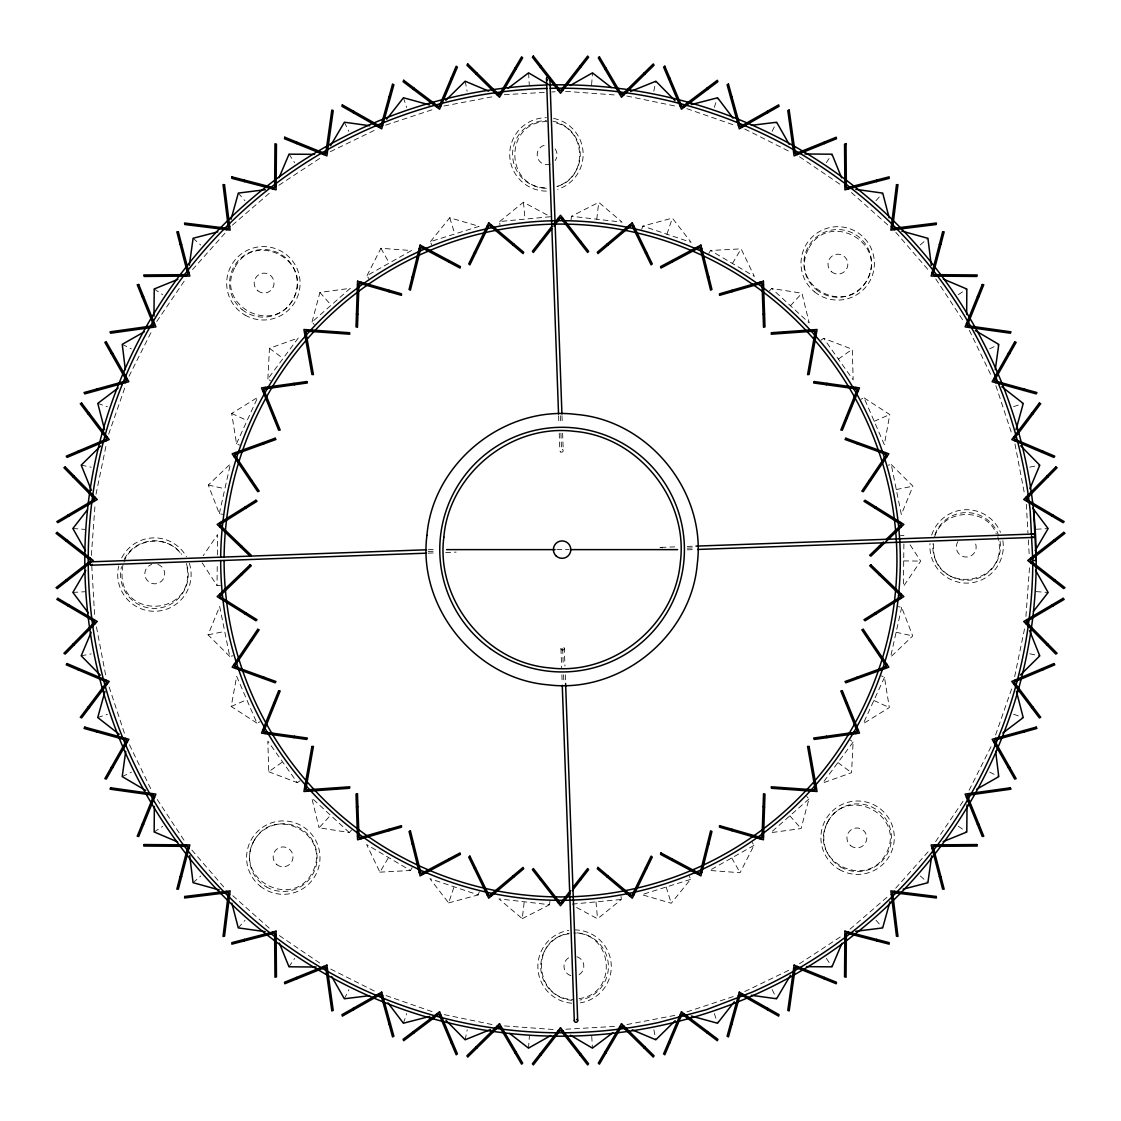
<?xml version="1.0" encoding="UTF-8"?>
<svg xmlns="http://www.w3.org/2000/svg" width="1121" height="1121" viewBox="0 0 1121 1121"><rect width="100%" height="100%" fill="white"/><g stroke="black" fill="none" stroke-linecap="round" stroke-linejoin="round"><path stroke-width="0.75" stroke-dasharray="5 3.75" d="M220.431 585.61L217.026 585.582L217.264 563.485M217.348 554.993L217.558 534.605L203.181 555.694M903.89 543.923L903.442 586.395L920.691 561.089L909.551 543.979M267.891 378.898L269.446 348.309L298.27 337.981L267.891 378.898L270.609 380.93M853.109 742.102L822.73 783.019L851.554 772.691L853.109 742.102L850.391 740.07M91.347 555.413L95.075 504.576M591.622 84.748L592.491 72.879M528.509 1048.121L529.378 1036.252M1025.925 616.424L1029.653 565.587M571.079 219.66L571.458 216.283L598.74 202.341L622.099 222.14L571.458 216.283M596.778 219.212L598.74 202.341M549.921 901.34L549.542 904.717L498.901 898.86L522.26 918.66L524.222 901.788M122.932 565.348C112.128 621.202 199.594 619.03 186.324 563.639M933.597 543.685C929.687 596.33 1011.899 587.824 997.788 536.847M256.919 723.115L231.206 706.468L236.671 676.327L256.919 723.115L260.044 721.756M864.081 397.885L889.794 414.532L884.329 444.673L864.081 397.885L860.956 399.244M96.028 494.221L106.355 444.308M653.795 91.207L655.869 81.23M465.131 1039.77L467.205 1029.793M1014.645 676.692L1024.972 626.779M219.324 513.614L230.436 463.87L208.296 485.043L219.324 513.614L222.631 514.357M901.676 607.386L890.564 657.13L912.704 635.957L901.676 607.386L898.369 606.643M312.03 322.035L319.919 292.427L350.27 288.321L312.03 322.035L314.286 324.572M808.97 798.965L770.73 832.679L801.081 828.573L808.97 798.965L806.714 796.428M641.702 229.315L642.795 226.092L672.362 218.119L691.096 242.346L642.795 226.092M666.939 234.219L672.362 218.119M479.298 891.685L478.205 894.908L429.904 878.654L448.638 902.881L454.061 886.781M108.653 434.163L125.412 386.03M714.259 107.406L717.608 97.779M403.392 1023.221L406.741 1013.594M995.588 734.97L1012.347 686.837M229.749 656.444L208.058 634.808L219.674 606.475L229.749 656.444L233.07 655.771M891.251 464.556L912.942 486.192L901.326 514.525L891.251 464.556L887.93 465.229M236.517 443.706L257.746 397.352L231.683 413.453L236.517 443.706L239.614 445.121M884.483 677.294L863.254 723.648L889.317 707.547L884.483 677.294L881.386 675.879M128.999 376.264L151.91 330.723M772.089 131.353L776.657 122.245M344.343 998.755L348.911 989.647M969.09 790.277L992.001 744.736M367.043 275.584L380.916 248.273L411.449 250.558L367.043 275.584L368.711 278.54M753.957 845.416L709.551 870.442L740.084 872.727L753.957 845.416L752.289 842.46M123.997 562.097C131.984 538.094 167.407 533.638 181.602 554.391M934.676 536.847C942.509 508.906 986.06 506.384 996.219 533.764M708.794 253.43L710.518 250.501L741.107 248.848L754.391 276.453L710.518 250.501M732.461 263.477L741.107 248.848M412.206 867.57L410.482 870.499L366.609 844.547L379.893 872.152L388.539 857.523M156.744 321.517L185.399 279.367M826.289 162.643L832.02 154.208M288.98 966.792L294.711 958.357M935.601 841.633L964.256 799.483M430.506 241.59L449.745 217.754L479.157 226.344L430.506 241.59L431.529 244.826M690.494 879.41L641.843 894.656L671.255 903.246L690.494 879.41L689.471 876.174M192.518 269.601L225.293 232.804M875.949 200.729L882.731 193.12M238.269 927.88L245.051 920.271M895.707 888.196L928.482 851.4M769.398 290.97L771.696 288.475L801.949 293.212L809.208 322.974L771.696 288.475M790.459 305.725L801.949 293.212M351.602 830.03L349.304 832.525L319.051 827.788L330.541 815.275M232.355 225.167L270.946 191.859M920.201 244.981L927.922 238.325M193.078 882.675L200.799 876.019M850.054 929.141L888.645 895.833M499.658 221.524L523.437 202.214L550.411 216.731L499.658 221.524L499.98 224.915M576.586 907.492L597.563 918.786L621.342 899.476L621.02 896.085M820.866 340.294L823.641 338.318L852.254 349.262L853.165 379.879L823.641 338.318M838.396 359.098L852.254 349.262M300.134 780.706L297.359 782.682L267.835 741.121L268.746 771.738L282.604 761.902M278.933 185.203L321.531 157.22M958.315 294.641L966.834 289.036M154.166 831.964L162.685 826.359M799.469 963.78L842.067 935.797M522.26 918.66L549.542 904.717M557.361 186.324C588.693 177.721 586.185 127.332 553.942 122.665M330.331 151.657L376.222 129.476M989.605 348.841L998.783 344.399M122.217 776.601L131.395 772.159M744.778 991.525L790.669 969.343M874.198 421.286L889.794 414.532M231.206 706.468L246.802 699.714M385.666 125.118L434.051 109.115M1013.566 406.657L1023.249 403.462M97.751 717.538L107.434 714.343M686.949 1011.885L735.334 995.882M448.638 902.881L478.205 894.908M896.296 489.541L912.942 486.192M208.058 634.808L224.704 631.459M443.986 106.019L494.053 96.462M1029.779 467.107L1039.784 465.201M81.216 655.799L91.221 653.893M626.947 1024.538L675.346 1015.304M547.104 121.586C504.1 121.362 504.1 188.174 547.104 187.95M568.767 933.863C529.238 938.571 534.241 1000.198 573.896 999.414M579.025 998.601C618.554 993.907 613.565 932.266 573.896 933.05M572.285 904.115L621.342 899.476M504.31 94.696L545.016 92.356M551.798 91.964L555.189 91.768M1036.252 529.252L1048.121 528.58M72.879 592.42L84.748 591.748M565.811 1029.232L616.69 1026.304M379.893 872.152L410.482 870.499M428.18 549.738L436.924 549.416M428.194 551.434L436.924 551.112M428.194 553.129L436.938 552.807M445.668 552.499L456.149 552.121M661.054 547.37L678.527 546.754M687.257 546.431L694.249 546.179M687.271 548.127L694.249 547.875M687.271 549.822L696.001 549.514M556.843 549.626L569.09 549.626M900.569 535.39L903.974 535.418M903.708 560.906L920.691 561.089M565.587 91.347L616.424 95.075M1036.252 591.622L1048.121 592.491M72.879 528.509L84.748 529.378M504.576 1025.925L555.413 1029.653M626.779 96.028L676.692 106.355M1029.793 653.795L1039.77 655.869M81.23 465.131L91.207 467.205M444.308 1014.645L494.221 1024.972M896.127 632.258L912.704 635.957M208.296 485.043L224.873 488.742M686.837 108.653L734.97 125.412M1013.594 714.259L1023.221 717.608M97.779 403.392L107.406 406.741M386.03 995.588L434.163 1012.347M268.746 771.738L297.359 782.682M873.876 700.471L889.317 707.547M231.683 413.453L247.124 420.529M744.736 128.999L790.277 151.91M989.647 772.089L998.755 776.657M122.245 344.343L131.353 348.911M330.723 969.09L376.264 992.001M799.483 156.744L841.633 185.399M958.357 826.289L966.792 832.02M154.208 288.98L162.643 294.711M279.367 935.601L321.517 964.256M837.919 762.56L851.554 772.691M269.446 348.309L283.081 358.44M851.4 192.518L888.196 225.293M920.271 875.949L927.88 882.731M193.12 238.269L200.729 245.051M232.804 895.707L269.601 928.482M349.304 832.525L311.792 798.026L319.051 827.788M789.843 815.822L801.081 828.573M319.919 292.427L331.157 305.178M895.833 232.355L929.141 270.946M876.019 920.201L882.675 927.922M238.325 193.078L244.981 200.799M191.859 850.054L225.167 888.645M935.797 278.933L963.78 321.531M826.359 958.315L831.964 966.834M289.036 154.166L294.641 162.685M157.22 799.469L185.203 842.067M202.158 562.77L217.026 585.582M731.747 857.929L740.084 872.727M380.916 248.273L389.253 263.071M969.343 330.331L991.525 376.222M772.159 989.605L776.601 998.783M344.399 122.217L348.841 131.395M129.476 744.778L151.657 790.669M995.882 385.666L1011.885 434.051M714.343 1013.566L717.538 1023.249M403.462 97.751L406.657 107.434M109.115 686.949L125.118 735.334M666.168 887.033L671.255 903.246M449.745 217.754L454.832 233.967M1014.981 443.986L1024.538 494.053M653.893 1029.779L655.799 1039.784M465.201 81.216L467.107 91.221M96.462 626.947L106.019 677.014M595.966 901.873L597.563 918.786M523.437 202.214L525.034 219.127M1026.304 504.31L1027.971 533.134M1028.349 539.93L1029.232 555.189M591.748 1036.252L592.42 1048.121M528.58 72.879L529.252 84.748M91.768 565.811L94.696 616.69M561.985 415.709L562.308 424.453M562.616 433.182L563.246 450.656M560.29 415.723L560.598 424.453M560.92 433.196L561.551 450.656M558.594 415.723L558.903 424.467M559.225 433.196L559.841 450.67M564.297 648.583A1.653 1.555 -2.1 0 1 561.817 649.928A1.653 1.555 -2.1 0 1 561.817 647.251A1.653 1.555 -2.1 0 1 564.297 648.583L564.97 666.042M565.278 674.786L565.53 681.778M562.644 648.583L563.274 666.056M563.583 674.786L563.835 681.778M560.948 648.597L561.635 667.808M561.887 674.8L562.21 683.53M574.583 929.898A36.699 36.699 0 0 1 611.169 963.724A36.699 36.699 0 0 1 580.314 1002.847M571.696 1003.183A36.699 36.699 0 0 1 568.837 930.346M577.231 932.882A33.826 33.826 0 0 1 579.865 1000.016M571.92 1000.324A33.826 33.826 0 0 1 569.286 933.19M576.965 956.774A9.949 9.949 0 0 1 576.965 975.69M570.827 975.69A9.949 9.949 0 0 1 570.827 956.774M189.309 563.232A36.699 36.699 0 0 1 155.847 611.253A36.699 36.699 0 0 1 118.714 566.007M121.699 557.922A36.699 36.699 0 0 1 186.422 556.647M186.576 564.129A33.826 33.826 0 0 1 155.721 608.381A33.826 33.826 0 0 1 121.502 566.68M124.263 559.225A33.826 33.826 0 0 1 181.77 554.699M157.837 564.438A9.949 9.949 0 0 1 162.811 579.739A9.949 9.949 0 0 1 146.711 579.739A9.949 9.949 0 0 1 151.685 564.438M553.578 118.406A36.699 36.699 0 0 1 557.768 189.309M546.417 191.102A36.699 36.699 0 0 1 509.719 154.404A36.699 36.699 0 0 1 546.417 117.705M553.017 121.222A33.826 33.826 0 0 1 556.871 186.576M546.417 188.23A33.826 33.826 0 0 1 512.591 154.404A33.826 33.826 0 0 1 546.417 120.578M555.147 148.911A9.949 9.949 0 0 1 555.147 160.611M550.173 164.227A9.949 9.949 0 0 1 537.281 156.323A9.949 9.949 0 0 1 547.104 144.819M1002.847 540.686A36.699 36.699 0 0 1 968.04 583.088A36.699 36.699 0 0 1 930.01 543.545M931.691 535.081A36.699 36.699 0 0 1 1000.507 532.377M1000.016 541.135A33.826 33.826 0 0 1 967.927 580.23A33.826 33.826 0 0 1 932.882 543.769M934.858 534.717A33.826 33.826 0 0 1 998.769 535.964M975.69 544.035A9.949 9.949 0 0 1 964.677 556.927A9.949 9.949 0 0 1 958.189 541.261M659.933 547.931A1.653 1.555 87.9 0 1 662.175 547.931M234.569 268.017C214.84 306.229 274.365 336.552 293.688 298.144C313.418 259.932 253.878 229.595 234.569 268.017M253.514 841.815C233.785 880.027 293.324 910.35 312.633 871.942C332.362 833.73 272.837 803.393 253.514 841.815M808.367 249.058C788.638 287.27 848.163 317.607 867.486 279.185C887.215 240.973 827.676 210.65 808.367 249.058M827.312 822.856C807.582 861.068 867.122 891.405 886.431 852.983C906.16 814.771 846.635 784.448 827.312 822.856M260.198 886.136A36.699 36.699 0 0 0 319.541 863.352A36.699 36.699 0 0 0 270.147 823.346A36.699 36.699 0 0 0 260.198 886.136M266.378 886.907A33.826 33.826 0 0 0 317.131 857.607A33.826 33.826 0 0 0 266.378 828.321A33.826 33.826 0 0 0 266.378 886.907M276.817 864.599A9.949 9.949 0 0 0 292.903 858.434A9.949 9.949 0 0 0 279.507 847.588A9.949 9.949 0 0 0 276.817 864.599M245.037 315.085A36.699 36.699 0 0 0 300.092 283.291A36.699 36.699 0 0 0 245.037 251.51A36.699 36.699 0 0 0 245.037 315.085M242.108 309.592A33.826 33.826 0 0 0 296.799 288.587A33.826 33.826 0 0 0 251.272 251.721A33.826 33.826 0 0 0 242.108 309.592M257.872 290.801A9.949 9.949 0 0 0 273.944 284.636A9.949 9.949 0 0 0 260.562 273.79A9.949 9.949 0 0 0 257.872 290.801M814.603 291.908A36.699 36.699 0 0 0 873.946 269.124A36.699 36.699 0 0 0 824.552 229.132A36.699 36.699 0 0 0 814.603 291.908M816.41 289.68A33.826 33.826 0 0 0 871.115 268.676A33.826 33.826 0 0 0 825.574 231.809A33.826 33.826 0 0 0 816.41 289.68M831.67 271.857A9.949 9.949 0 0 0 847.742 265.677A9.949 9.949 0 0 0 834.36 254.845A9.949 9.949 0 0 0 831.67 271.857M839.265 869.49A36.699 36.699 0 0 0 894.306 837.709A36.699 36.699 0 0 0 839.265 805.915A36.699 36.699 0 0 0 839.265 869.49M840.694 866.995A33.826 33.826 0 0 0 891.433 837.709A33.826 33.826 0 0 0 840.694 808.409A33.826 33.826 0 0 0 840.694 866.995M850.615 845.654A9.949 9.949 0 0 0 866.701 839.475A9.949 9.949 0 0 0 853.305 828.643A9.949 9.949 0 0 0 850.615 845.654M560.724 452.001A1.653 1.555 -2.1 0 0 563.19 450.656A1.653 1.555 -2.1 0 0 560.724 449.325A1.653 1.555 -2.1 0 0 560.724 452.001"/><path stroke-width="1.5" d="M154.348 806.433L154.166 831.964L177.664 841.941M244.364 181.616L244.378 180.089M272.529 188.917L272.529 187.389M848.471 933.611L848.471 932.083M876.622 940.911L876.636 939.384M966.652 314.567L966.834 289.036L943.336 279.059M153.969 316.206L154.208 288.98L177.861 279.367M967.031 804.794L966.792 832.02L943.139 841.633M361.06 283.725L361.102 282.212M389.015 291.768L389.057 290.255M731.943 830.745L731.985 829.232M759.898 838.788L759.94 837.275M226.302 892.82L226.484 891.321M894.516 229.679L894.698 228.18M125.72 751.322L122.217 776.601L145.674 790.431M995.28 369.678L998.783 344.399L975.326 330.569M296.519 143.586L296.729 142.073M323.493 154.502L323.703 153.002M797.297 967.998L797.507 966.498M824.271 978.927L824.481 977.414M189.323 265.229L193.12 238.269L217.824 231.837M931.677 855.771L927.88 882.731L903.176 889.163M307.602 791.258L307.869 789.759M336.622 789.198L336.889 787.699M784.111 333.301L784.378 331.802M813.131 331.241L813.398 329.742M422.953 248.316L423.318 246.83M448.624 261.992L449.003 260.506M671.997 860.494L672.376 859.008M697.682 874.17L698.047 872.684M185.778 846.369L186.156 844.884M934.844 276.116L935.222 274.631M104.982 691.293L97.751 717.538L119.204 734.311M353.199 112.703L353.605 111.231M378.506 127.051L378.912 125.58M742.088 995.42L742.494 993.949M767.395 1009.769L767.801 1008.297M1016.018 429.707L1023.249 403.462L1001.796 386.689M231.038 219.31L238.325 193.078L265.341 189.701M889.962 901.69L882.675 927.922L855.659 931.299M151.671 794.999L152.246 793.598M265.159 733.624L265.719 732.223M293.968 737.66L294.529 736.245M826.471 384.755L827.032 383.34M855.281 388.777L855.841 387.376M968.754 327.402L969.329 326.001M91.137 632.286L81.216 655.799L100.301 675.22M1029.863 488.714L1039.784 465.201L1020.699 445.78M413.425 89.47L414.013 88.069M436.644 106.999L437.232 105.598M683.768 1015.402L684.356 1014.001M706.987 1032.931L707.575 1031.53M279.059 177.664L289.036 154.166L314.567 154.348M841.941 943.336L831.964 966.834L806.433 966.652M490.872 226.54L491.53 225.167M513.138 245.247L513.81 243.888M607.19 877.112L607.862 875.753M629.47 895.833L630.128 894.46M96.518 731.887L97.275 730.556M124.557 739.636L125.314 738.305M995.686 382.695L996.443 381.364M1023.725 390.444L1024.482 389.113M85.785 570.407L72.879 592.42L88.237 612.809M1035.215 550.593L1048.121 528.58L1032.763 508.191M330.569 145.674L344.399 122.217L369.678 125.72M476.159 74.308L476.929 72.991M496.897 94.71L497.668 93.393M623.332 1027.607L624.103 1026.29M644.071 1048.009L644.841 1046.692M790.431 975.326L776.601 998.783L751.322 995.28M235.606 668.438L236.461 667.177M262.959 678.373L263.813 677.112M857.187 443.888L858.041 442.627M884.539 453.823L885.394 452.562M78.12 669.854L79.045 668.648M104.912 681.204L105.822 679.985M1015.178 441.015L1016.088 439.796M1041.955 452.352L1042.88 451.146M87.508 509.705L72.879 528.509L85.448 550.719M1033.492 611.295L1048.121 592.491L1035.552 570.281M540.35 67.456L541.289 66.251M558.244 90.395L559.169 89.19M551.924 226.246L532.391 251.3L533.33 252.505L551.812 228.796M553.928 223.682L560.5 215.26L588.609 251.3L587.67 252.505L560.5 217.656L553.914 226.106M561.831 219.352L562.756 218.161M579.711 242.29L580.65 241.099M540.35 879.901L541.289 878.71M558.244 902.839L559.169 901.648M570.449 890.592L560.5 903.344L533.33 868.495L532.391 869.7L560.5 905.74L570.309 893.171M572.593 887.832L587.67 868.495L588.609 869.7L572.228 890.705M561.831 1031.81L562.756 1030.605M579.711 1054.749L580.65 1053.544M386.689 119.204L403.462 97.751L429.707 104.982M734.311 1001.796L717.538 1023.249L691.293 1016.018M67.975 605.957L69.04 604.878M93.057 620.698L94.122 619.619M1026.878 501.381L1027.943 500.302M1051.96 516.122L1053.025 515.043M100.61 446.004L81.23 465.131L91.418 490.381M1020.39 674.996L1039.77 655.869L1029.582 630.619M445.78 100.301L465.201 81.216L488.714 91.137M604.878 69.04L605.957 67.975M619.619 94.122L620.698 93.057M500.302 1027.943L501.381 1026.878M515.043 1053.025L516.122 1051.96M675.22 1020.699L655.799 1039.784L632.286 1029.863M220.262 598.53L221.369 597.479M244.953 613.93L246.045 612.879M874.955 508.121L876.047 507.07M899.631 523.521L900.738 522.47M883.516 541.961L869.658 555.329L870.947 556.142L903.848 524.418L865.076 500.218L863.969 501.283L901.466 524.67L886.038 539.537M632.72 227.087L633.883 226.106M645.458 253.248L646.621 252.267M474.379 868.733L475.542 867.752M487.117 894.894L488.28 893.913M66.251 541.289L67.456 540.35M89.19 559.169L90.395 558.244M1030.605 562.756L1031.81 561.831M1053.544 580.65L1054.749 579.711M118.125 387.992L97.779 403.392L104.589 429.749M668.648 79.045L669.854 78.12M679.985 105.822L681.204 104.912M439.796 1016.088L441.015 1015.178M451.146 1042.88L452.352 1041.955M1002.875 733.008L1023.221 717.608L1016.411 691.251M508.191 88.237L528.58 72.879L550.593 85.785M612.809 1032.763L592.42 1048.121L570.407 1035.215M219.8 526.968L221.089 526.155M240.735 547.16L242.024 546.347M878.976 574.653L880.265 573.84M899.911 594.845L901.2 594.032M72.991 476.929L74.308 476.159M93.393 497.668L94.71 496.897M1026.29 624.103L1027.607 623.332M1046.692 644.841L1048.009 644.071M144.427 331.718L122.245 344.343L125.342 369.678M976.573 789.282L998.755 776.657L995.658 751.322M570.281 85.448L592.491 72.879L611.295 87.508M730.556 97.275L731.887 96.518M738.305 125.314L739.636 124.557M381.364 996.443L382.695 995.686M389.113 1024.482L390.444 1023.725M550.719 1035.552L528.509 1048.121L509.705 1033.492M700.471 249.394L701.816 248.68M707.477 277.616L708.822 276.901M412.178 844.099L413.523 843.384M419.184 872.32L420.529 871.606M88.069 414.013L89.47 413.425M105.598 437.232L106.999 436.644M1014.001 684.356L1015.402 683.768M1031.53 707.575L1032.931 706.987M793.598 152.246L794.999 151.671M326.001 969.329L327.402 968.754M630.619 91.418L655.869 81.23L674.996 100.61M490.381 1029.582L465.131 1039.77L446.004 1020.39M234.219 456.864L235.648 456.345M250.501 480.965L251.931 480.447M869.069 640.553L870.499 640.035M885.352 664.655L886.781 664.136M762.084 285.295L763.555 284.874M763.079 314.356L764.55 313.936M356.45 807.064L357.921 806.644M357.445 836.126L358.916 835.706M111.231 353.605L112.703 353.199M125.58 378.912L127.051 378.506M993.949 742.494L995.42 742.088M1008.297 767.801L1009.769 767.395M691.251 104.589L717.608 97.779L733.008 118.125M844.884 186.156L846.369 185.778M274.631 935.222L276.116 934.844M429.749 1016.411L403.392 1023.221L387.992 1002.875M142.073 296.729L143.586 296.519M153.002 323.703L154.502 323.493M262.889 391.285L264.402 391.075M273.804 418.245L275.318 418.035M845.682 702.965L847.196 702.755M856.598 729.925L858.111 729.715M966.498 797.507L967.998 797.297M977.414 824.481L978.927 824.271M891.321 226.484L892.82 226.302M228.18 894.698L229.679 894.516M751.322 125.342L776.657 122.245L789.282 144.427M369.678 995.658L344.343 998.755L331.718 976.573M814.911 333.217L816.424 333.105M304.576 787.895L306.089 787.783M92.735 561.761L426.442 549.794M90.997 565.222L426.456 553.185M695.987 546.123L1033.198 534.03M697.752 549.458L1033.212 537.421M180.089 244.378L181.616 244.364M187.389 272.529L188.917 272.529M932.083 848.471L933.611 848.471M939.384 876.636L940.911 876.622M446.578 549.626L555.091 549.626M570.841 549.626L677.602 549.626M546.866 88.405A472.291 472.291 0 0 0 91.558 616.648A472.291 472.291 0 0 0 658.7 1022.478L706.454 1009.685L752.597 991.959A472.291 472.291 0 0 0 1032.791 560.5L1036.196 560.5L1033.59 510.77M804.794 153.969L832.02 154.208L841.633 177.861M939.384 244.364L940.911 244.378M932.083 272.529L933.611 272.529M187.389 848.471L188.917 848.471M180.089 876.622L181.616 876.636M316.206 967.031L288.98 966.792L279.367 943.139M304.576 333.105L306.089 333.217M814.911 787.783L816.424 787.895M228.18 226.302L229.679 226.484M891.321 894.516L892.82 894.698M977.414 296.519L978.927 296.729M966.498 323.493L967.998 323.703M856.598 391.075L858.111 391.285M845.682 418.035L847.196 418.245M273.804 702.755L275.318 702.965M262.889 729.715L264.402 729.925M153.002 797.297L154.502 797.507M142.073 824.271L143.586 824.481M855.771 189.323L882.731 193.12L889.163 217.824M265.229 931.677L238.269 927.88L231.837 903.176M274.631 185.778L276.116 186.156M844.884 934.844L846.369 935.222M1008.297 353.199L1009.769 353.605M993.949 378.506L995.42 378.912M125.58 742.088L127.051 742.494M111.231 767.395L112.703 767.801M901.69 231.038L927.922 238.325L931.299 265.341M219.31 889.962L193.078 882.675L189.701 855.659M357.445 284.874L358.916 285.295M356.45 313.936L357.921 314.356M763.079 806.644L764.55 807.064M762.084 835.706L763.555 836.126M885.352 456.345L886.781 456.864M869.069 480.447L870.499 480.965M250.501 640.035L251.931 640.553M234.219 664.136L235.648 664.655M326.001 151.671L327.402 152.246M793.598 968.754L794.999 969.329M1031.53 413.425L1032.931 414.013M1014.001 436.644L1015.402 437.232M105.598 683.768L106.999 684.356M88.069 706.987L89.47 707.575M419.184 248.68L420.529 249.394M412.178 276.901L413.523 277.616M707.477 843.384L708.822 844.099M700.471 871.606L701.816 872.32M389.113 96.518L390.444 97.275M381.364 124.557L382.695 125.314M738.305 995.686L739.636 996.443M730.556 1023.725L731.887 1024.482M1046.692 476.159L1048.009 476.929M1026.29 496.897L1027.607 497.668M93.393 623.332L94.71 624.103M72.991 644.071L74.308 644.841M899.911 526.155L901.2 526.968M878.976 546.347L880.265 547.16M240.735 573.84L242.024 574.653M219.8 594.032L221.089 594.845M451.146 78.12L452.352 79.045M439.796 104.912L441.015 105.822M679.985 1015.178L681.204 1016.088M668.648 1041.955L669.854 1042.88M1053.544 540.35L1054.749 541.289M1030.605 558.244L1031.81 559.169M89.19 561.831L90.395 562.756M66.251 579.711L67.456 580.65M487.117 226.106L488.28 227.087M474.379 252.267L475.542 253.248M645.458 867.752L646.621 868.733M632.72 893.913L633.883 894.894M899.631 597.479L900.738 598.53M874.955 612.879L876.047 613.93M244.953 507.07L246.045 508.121M220.262 522.47L221.369 523.521M515.043 67.975L516.122 69.04M500.302 93.057L501.381 94.122M619.619 1026.878L620.698 1027.943M604.878 1051.96L605.957 1053.025M1051.96 604.878L1053.025 605.957M1026.878 619.619L1027.943 620.698M93.057 500.302L94.122 501.381M67.975 515.043L69.04 516.122M579.711 66.251L580.65 67.456M561.831 89.19L562.756 90.395M558.244 218.161L559.169 219.352M540.35 241.099L541.289 242.29M579.711 878.71L580.65 879.901M561.831 901.648L562.756 902.839M558.244 1030.605L559.169 1031.81M540.35 1053.544L541.289 1054.749M1041.955 668.648L1042.88 669.854M1015.178 679.985L1016.088 681.204M104.912 439.796L105.822 441.015M78.12 451.146L79.045 452.352M884.539 667.177L885.394 668.438M857.187 677.112L858.041 678.373M262.959 442.627L263.813 443.888M235.606 452.562L236.461 453.823M644.071 72.991L644.841 74.308M623.332 93.393L624.103 94.71M496.897 1026.29L497.668 1027.607M476.159 1046.692L476.929 1048.009M1023.725 730.556L1024.482 731.887M995.686 738.305L996.443 739.636M124.557 381.364L125.314 382.695M96.518 389.113L97.275 390.444M629.47 225.167L630.128 226.54M607.19 243.888L607.862 245.247M513.138 875.753L513.81 877.112M490.872 894.46L491.53 895.833M706.987 88.069L707.575 89.47M683.768 105.598L684.356 106.999M436.644 1014.001L437.232 1015.402M413.425 1031.53L414.013 1032.931M968.754 793.598L969.329 794.999M855.281 732.223L855.841 733.624M826.471 736.245L827.032 737.66M293.968 383.34L294.529 384.755M265.159 387.376L265.719 388.777M151.671 326.001L152.246 327.402M767.395 111.231L767.801 112.703M742.088 125.58L742.494 127.051M378.506 993.949L378.912 995.42M353.199 1008.297L353.605 1009.769M934.844 844.884L935.222 846.369M185.778 274.631L186.156 276.116M697.682 246.83L698.047 248.316M671.997 260.506L672.376 261.992M448.624 859.008L449.003 860.494M422.953 872.684L423.318 874.17M813.131 789.759L813.398 791.258M784.111 787.699L784.378 789.198M336.622 331.802L336.889 333.301M307.602 329.742L307.869 331.241M824.271 142.073L824.481 143.586M797.297 153.002L797.507 154.502M323.493 966.498L323.703 967.998M296.519 977.414L296.729 978.927M894.516 891.321L894.698 892.82M226.302 228.18L226.484 229.679M1031.418 534.171L1030.213 511.134A472.291 472.291 0 0 0 550.271 88.307M1031.502 535.81L1032.791 560.5M549.893 78.512L561.929 413.971M546.502 78.526L558.538 413.985M565.601 683.516L577.693 1020.727M562.266 685.281L574.302 1020.741M759.898 282.212L759.94 283.725M731.943 290.255L731.985 291.768M389.015 829.232L389.057 830.745M361.06 837.275L361.102 838.788M876.622 180.089L876.636 181.616M848.471 187.389L848.471 188.917M272.529 932.083L272.529 933.611M244.364 939.384L244.378 940.911M576.698 1019.325A1.653 1.555 -2.1 0 1 577.469 1021.413A1.653 1.555 -2.1 0 1 575.227 1022.1A1.653 1.555 -2.1 0 1 574.541 1019.998M92.314 564.395A1.653 1.555 87.9 0 1 89.722 564.466A1.653 1.555 87.9 0 1 90.675 561.901M547.651 79.983A1.653 1.555 -2.1 0 1 546.614 78.078A1.653 1.555 -2.1 0 1 548.603 77.013A1.653 1.555 -2.1 0 1 549.822 78.82M1032.595 534.199A1.653 1.555 87.9 0 1 1034.613 535.067A1.653 1.555 87.9 0 1 1033.842 537.225A1.653 1.555 87.9 0 1 1031.796 536.427M220.697 557.109A339.817 339.817 0 0 1 732.363 267.344A339.817 339.817 0 0 1 729.435 855.351A339.817 339.817 0 0 1 220.683 560.5M224.102 557.151A336.412 336.412 0 0 1 730.64 270.273A336.412 336.412 0 0 1 727.739 852.408A336.412 336.412 0 0 1 224.088 560.5M550.201 84.916A475.696 475.696 0 0 1 978.073 788.371A475.696 475.696 0 0 1 154.964 809.166A475.696 475.696 0 0 1 546.768 85M231.851 176.838L231.837 178.365L276.088 189.841L276.453 144.133L274.967 143.754L274.617 187.936L231.851 176.838M844.912 931.159L844.547 976.867L846.033 977.246L846.383 933.064L889.149 944.162L889.163 942.635L844.912 931.159M357.571 281.189L356.016 326.87L357.473 327.304L358.986 283.137L401.444 295.355L401.5 293.828L357.571 281.189M719.556 825.645L719.5 827.172L763.429 839.811L764.984 794.13L763.527 793.696L762.014 837.863L719.556 825.645M426.919 535.418C417.671 607.484 475.472 678.864 547.889 684.805C619.969 694.039 691.335 636.252 697.276 563.835C706.51 491.755 648.723 420.389 576.306 414.434C504.226 405.199 432.86 462.987 426.919 535.418M443.832 537.197C435.747 600.253 486.304 662.679 549.668 667.892C612.725 675.963 675.15 625.406 680.363 562.055C688.434 498.999 637.877 436.559 574.527 431.361C511.47 423.276 449.045 473.833 443.832 537.197M184.769 896.478L184.587 897.977L228.432 892.568L223.023 936.413L224.522 936.231L230.141 890.859L184.769 896.478M896.478 184.769L890.859 230.141L936.231 224.522L936.413 223.023L892.568 228.432L897.977 184.587L896.478 184.769M284.734 137.224L284.524 138.738L326.898 155.889L333.217 110.615L331.816 110.04L325.693 153.801L284.734 137.224M794.102 965.111L787.783 1010.385L789.184 1010.96L795.307 967.199L836.266 983.776L836.476 982.262L794.102 965.111M311.904 746.502L303.931 791.51L349.528 788.287L349.794 786.788L305.725 789.913L313.432 746.39L311.904 746.502M771.472 332.713L771.206 334.212L815.275 331.087L807.568 374.61L809.096 374.498L817.069 329.49L771.472 332.713M420.081 245.107L409.053 289.47L410.398 290.185L421.048 247.293L460.058 268.073L460.423 266.602L420.081 245.107M660.942 852.927L660.577 854.398L700.919 875.893L711.947 831.53L710.602 830.815L699.952 873.707L660.942 852.927M144.133 844.547L143.754 846.033L187.936 846.383L176.838 889.149L178.365 889.163L189.841 844.912L144.133 844.547M942.635 231.837L931.159 276.088L976.867 276.453L977.246 274.967L933.064 274.617L944.162 231.851L942.635 231.837M342.353 104.856L341.947 106.313L381.715 128.859L393.891 84.804L392.56 84.047L380.79 126.645L342.353 104.856M739.285 992.141L727.109 1036.196L728.44 1036.953L740.21 994.355L778.647 1016.144L779.053 1014.687L739.285 992.141M110.615 787.783L110.04 789.184L153.801 795.307L137.224 836.266L138.738 836.476L155.889 794.102L110.615 787.783M278.667 690.76L261.515 733.12L306.776 739.454L307.35 738.038L263.589 731.915L280.18 690.97L278.667 690.76M814.224 381.546L813.65 382.962L857.411 389.085L840.82 430.03L842.333 430.24L859.485 387.88L814.224 381.546M982.262 284.524L965.111 326.898L1010.385 333.217L1010.96 331.816L967.199 325.693L983.776 284.734L982.262 284.524M403.686 80.278L403.098 81.679L439.572 109.213L457.41 67.12L456.191 66.209L438.956 106.887L403.686 80.278M681.428 1011.787L663.59 1053.88L664.809 1054.791L682.044 1014.113L717.314 1040.722L717.902 1039.321L681.428 1011.787M488.714 222.799L468.718 263.897L469.881 264.878L489.218 225.153L523.045 253.584L523.717 252.211L488.714 222.799M597.955 867.416L597.283 868.789L632.286 898.201L652.282 857.103L651.119 856.122L631.782 895.847L597.955 867.416M84.804 727.109L84.047 728.44L126.645 740.21L104.856 778.647L106.313 779.053L128.859 739.285L84.804 727.109M1014.687 341.947L992.141 381.715L1036.196 393.891L1036.953 392.56L994.355 380.79L1016.144 342.353L1014.687 341.947M467.709 63.911L466.939 65.228L499.518 97.289L522.68 57.886L521.601 56.821L499.209 94.907L467.709 63.911M621.482 1023.711L598.32 1063.114L599.399 1064.179L621.791 1026.093L653.291 1057.089L654.061 1055.772L621.482 1023.711M257.746 629.315L232.159 667.191L275.121 682.787L275.976 681.526L234.443 666.449L259.175 629.834L257.746 629.315M845.879 438.213L845.024 439.474L886.557 454.551L861.825 491.166L863.254 491.685L888.841 453.809L845.879 438.213M67.12 663.59L66.209 664.809L106.887 682.044L80.278 717.314L81.679 717.902L109.213 681.428L67.12 663.59M1039.321 403.098L1011.787 439.572L1053.88 457.41L1054.791 456.191L1014.113 438.956L1040.722 403.686L1039.321 403.098M533.33 56.05L532.391 57.255L560.5 93.295L588.609 57.255L587.67 56.05L560.5 90.885L533.33 56.05M560.5 1027.705L532.391 1063.745L533.33 1064.95L560.5 1030.115L587.67 1064.95L588.609 1063.745L560.5 1027.705M57.886 598.32L56.821 599.399L94.907 621.791L63.911 653.291L65.228 654.061L97.289 621.482L57.886 598.32M1055.772 466.939L1023.711 499.518L1063.114 522.68L1064.179 521.601L1026.093 499.209L1057.089 467.709L1055.772 466.939M599.399 56.821L598.32 57.886L621.482 97.289L654.061 65.228L653.291 63.911L621.791 94.907L599.399 56.821M499.518 1023.711L466.939 1055.772L467.709 1057.089L499.209 1026.093L521.601 1064.179L522.68 1063.114L499.518 1023.711M250.053 564.858L217.152 596.582L255.924 620.782L257.031 619.717L219.534 596.33L251.342 565.671L250.053 564.858M632.286 222.799L597.283 252.211L597.955 253.584L631.782 225.153L651.119 264.878L652.282 263.897L632.286 222.799M469.881 856.122L468.718 857.103L488.714 898.201L523.717 868.789L523.045 867.416L489.218 895.847L469.881 856.122M57.255 532.391L56.05 533.33L90.885 560.5L56.05 587.67L57.255 588.609L93.295 560.5L57.255 532.391M1063.745 532.391L1027.705 560.5L1063.745 588.609L1064.95 587.67L1030.115 560.5L1064.95 533.33L1063.745 532.391M664.809 66.209L663.59 67.12L681.428 109.213L717.902 81.679L717.314 80.278L682.044 106.887L664.809 66.209M439.572 1011.787L403.098 1039.321L403.686 1040.722L438.956 1014.113L456.191 1054.791L457.41 1053.88L439.572 1011.787M255.924 500.218L217.152 524.418L250.053 556.142L251.342 555.329L219.534 524.67L257.031 501.283L255.924 500.218M870.947 564.858L869.658 565.671L901.466 596.33L863.969 619.717L865.076 620.782L903.848 596.582L870.947 564.858M65.228 466.939L63.911 467.709L94.907 499.209L56.821 521.601L57.886 522.68L97.289 499.518L65.228 466.939M1063.114 598.32L1023.711 621.482L1055.772 654.061L1057.089 653.291L1026.093 621.791L1064.179 599.399L1063.114 598.32M728.44 84.047L727.109 84.804L739.285 128.859L779.053 106.313L778.647 104.856L740.21 126.645L728.44 84.047M381.715 992.141L341.947 1014.687L342.353 1016.144L380.79 994.355L392.56 1036.953L393.891 1036.196L381.715 992.141M700.919 245.107L660.577 266.602L660.942 268.073L699.952 247.293L710.602 290.185L711.947 289.47L700.919 245.107M410.398 830.815L409.053 831.53L420.081 875.893L460.423 854.398L460.058 852.927L421.048 873.707L410.398 830.815M81.679 403.098L80.278 403.686L106.887 438.956L66.209 456.191L67.12 457.41L109.213 439.572L81.679 403.098M1053.88 663.59L1011.787 681.428L1039.321 717.902L1040.722 717.314L1014.113 682.044L1054.791 664.809L1053.88 663.59M789.184 110.04L787.783 110.615L794.102 155.889L836.476 138.738L836.266 137.224L795.307 153.801L789.184 110.04M326.898 965.111L284.524 982.262L284.734 983.776L325.693 967.199L331.816 1010.96L333.217 1010.385L326.898 965.111M275.121 438.213L232.159 453.809L257.746 491.685L259.175 491.166L234.443 454.551L275.976 439.474L275.121 438.213M863.254 629.315L861.825 629.834L886.557 666.449L845.024 681.526L845.879 682.787L888.841 667.191L863.254 629.315M763.429 281.189L719.5 293.828L719.556 295.355L762.014 283.137L763.527 327.304L764.984 326.87L763.429 281.189M357.473 793.696L356.016 794.13L357.571 839.811L401.5 827.172L401.444 825.645L358.986 837.863L357.473 793.696M106.313 341.947L104.856 342.353L126.645 380.79L84.047 392.56L84.804 393.891L128.859 381.715L106.313 341.947M1036.196 727.109L992.141 739.285L1014.687 779.053L1016.144 778.647L994.355 740.21L1036.953 728.44L1036.196 727.109M846.033 143.754L844.547 144.133L844.912 189.841L889.163 178.365L889.149 176.838L846.383 187.936L846.033 143.754M276.088 931.159L231.837 942.635L231.851 944.162L274.617 933.064L274.967 977.246L276.453 976.867L276.088 931.159M138.738 284.524L137.224 284.734L153.801 325.693L110.04 331.816L110.615 333.217L155.889 326.898L138.738 284.524M306.776 381.546L261.515 387.88L278.667 430.24L280.18 430.03L263.589 389.085L307.35 382.962L306.776 381.546M842.333 690.76L840.82 690.97L857.411 731.915L813.65 738.038L814.224 739.454L859.485 733.12L842.333 690.76M1010.385 787.783L965.111 794.102L982.262 836.476L983.776 836.266L967.199 795.307L1010.96 789.184L1010.385 787.783M178.365 231.837L176.838 231.851L187.936 274.617L143.754 274.967L144.133 276.453L189.841 276.088L178.365 231.837M976.867 844.547L931.159 844.912L942.635 889.163L944.162 889.149L933.064 846.383L977.246 846.033L976.867 844.547M349.528 332.713L303.931 329.49L311.904 374.498L313.432 374.61L305.725 331.087L349.794 334.212L349.528 332.713M809.096 746.502L807.568 746.39L815.275 789.913L771.206 786.788L771.472 788.287L817.069 791.51L809.096 746.502M224.522 184.769L223.023 184.587L228.432 228.432L184.587 223.023L184.769 224.522L230.141 230.141L224.522 184.769M936.231 896.478L890.859 890.859L896.478 936.231L897.977 936.413L892.568 892.568L936.413 897.977L936.231 896.478M555.932 555.778A8.716 8.716 0 0 0 570.505 551.882A8.716 8.716 0 0 0 559.841 541.205A8.716 8.716 0 0 0 555.932 555.778M490.199 648.583A122.315 122.315 0 0 0 683.74 562.406A122.315 122.315 0 0 0 512.339 437.877A122.315 122.315 0 0 0 490.199 648.583"/></g></svg>
